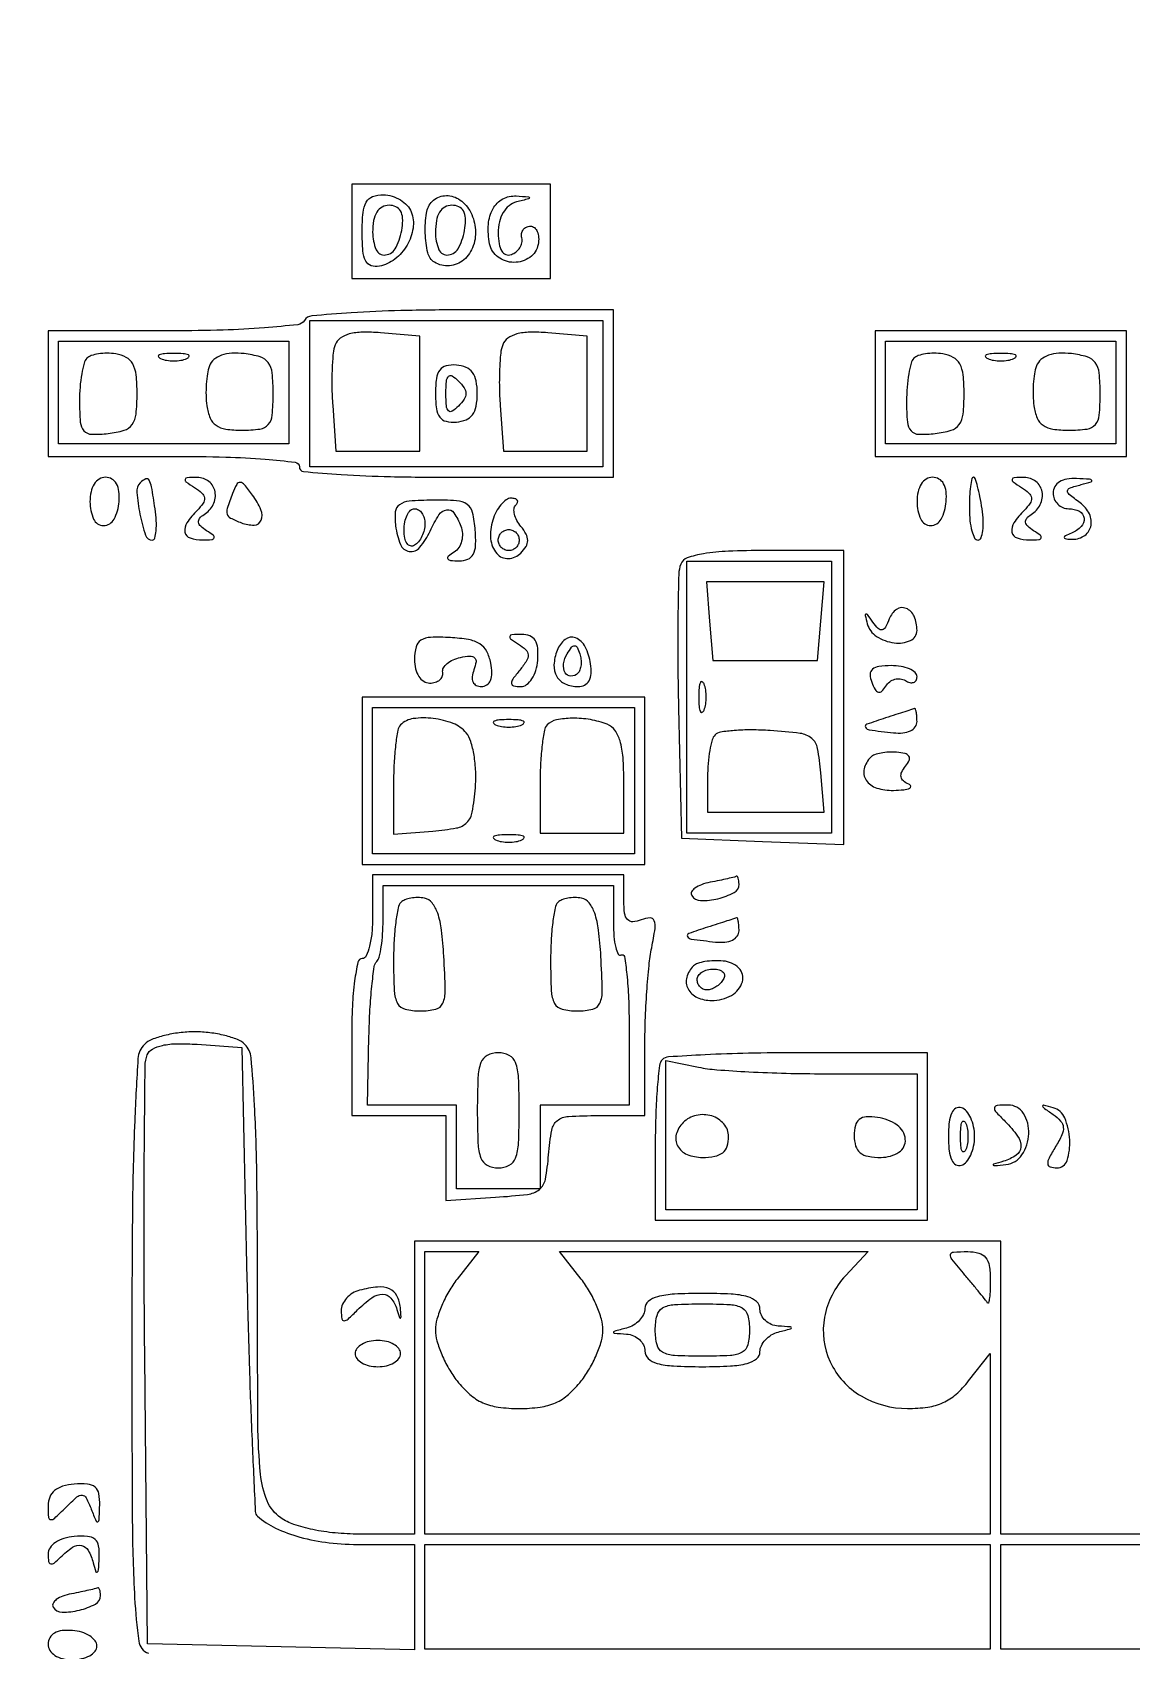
# Model space of a CAD drawing. Extents: x 4 to 1603, y 7 to 792.
# Drawn here: x 1391.5 to 1496.5, y 262.9 to 417.5 of the extents above; entities that cross this region are included whole.
import ezdxf

# ---------------------------------------------------------------- set-up
doc = ezdxf.new("R2010")
doc.units = 0

msp = doc.modelspace()

# ---------------------------------------------------------------- linework, layer by layer
for points in [[(4.463028, 790.750623, 0.090794), (4.267848, 789.688086, 0.000004), (4.202933, 675.011121, 0.000189), (4.180203, 548.51456, 0.000114), (4.244173, 398.5), (4.5, 7.5), (803.751263, 7.249377), (1603.002525, 6.998755), (1602.751263, 399.249377), (1602.5, 791.5), (803.718854, 791.750623, 0.000059), (387.797189, 791.831666, 0.000332), (164.795027, 791.700628, 0.000012), (5.544081, 791.497643, 0.311183)], [(1427.690532, 400.364077, -0.129123), (1427.861413, 398.810948, -0.096284), (1427.285441, 397.178638, -0.094373), (1426.125498, 395.854469, -0.117764), (1424.642817, 395.176676, -0.128787), (1423.853539, 395.225545, -0.198749), (1423.342315, 395.6653, -0.09759), (1423.070776, 396.633405, -0.019726), (1423, 398.426676, -0.021503), (1423.081019, 400.309711, -0.10815), (1423.392122, 401.310235, -0.180047), (1424.003766, 401.822906, -0.085537), (1425.031385, 402, -0.073827), (1425.854875, 401.877742, -0.064276), (1426.650456, 401.519448, -0.066864), (1427.298983, 400.989565, -0.096752)], [(1424, 398.416667, 0.099758), (1424.334996, 396.754328, 0.341983), (1425.233119, 396.247168, 0.246964), (1426.245613, 396.984177, 0.077969), (1426.819551, 398.828328, 0.049589), (1426.864321, 399.780163, 0.118091), (1426.665008, 400.454992, 0.155126), (1426.227121, 400.855398, 0.108654), (1425.569551, 401, 0.129929), (1424.900993, 400.823287, 0.12769), (1424.401892, 400.338523, 0.093042), (1424.097716, 399.531429, 0.043744)], [(1433.804095, 398.869196, -0.11117), (1433.619753, 397.130117, -0.135516), (1432.703484, 395.780491, -0.156938), (1431.337199, 395.213051, -0.160322), (1429.909758, 395.555773, -0.201218), (1429.268638, 396.453645, -0.046808), (1429.024344, 398.330869, -0.04734), (1429.137608, 400.256612, -0.159338), (1429.701236, 401.367903, -0.176773), (1430.876814, 401.914847, -0.159472), (1432.187725, 401.606879, -0.127587), (1433.275953, 400.484546, -0.100421)], [(1430, 398.416667, 0.099758), (1430.334996, 396.754328, 0.341983), (1431.233119, 396.247168, 0.246964), (1432.245613, 396.984177, 0.077969), (1432.819551, 398.828328, 0.049589), (1432.864321, 399.780163, 0.118091), (1432.665008, 400.454992, 0.155126), (1432.227121, 400.855398, 0.108654), (1431.569551, 401, 0.129929), (1430.900993, 400.823287, 0.12769), (1430.401892, 400.338523, 0.093042), (1430.097716, 399.531429, 0.043744)], [(1437.75, 401.310674, 0.105747), (1437.027981, 400.947248, 0.090473), (1436.469852, 400.302232, 0.078289), (1436.118371, 399.413459, 0.055139), (1436, 398.343343, 0.037303), (1436.077429, 397.30695, 0.099844), (1436.328851, 396.614247, 0.173308), (1436.732004, 396.287973, 0.173878), (1437.25, 396.291667, 0.082294), (1437.708637, 396.55163, 0.082084), (1438.059375, 396.945833, 0.086869), (1438.250455, 397.410668, 0.109277), (1438.25, 397.875, -0.094162), (1438.236732, 398.304265, -0.119288), (1438.388726, 398.669531, -0.1253), (1438.683608, 398.912767, -0.110551), (1439.073324, 399, -0.17594), (1439.455014, 398.861401, -0.119541), (1439.73236, 398.485937, -0.089197), (1439.859213, 397.919566, -0.058233), (1439.809629, 397.25, -0.19348), (1439.011025, 396.010871, -0.158478), (1437.495189, 395.539099, -0.156379), (1435.976923, 396.04706, -0.189065), (1435.179122, 397.308413, -0.064631), (1435.06451, 399.179736, -0.110134), (1435.50649, 400.675582, -0.141927), (1436.437796, 401.600846, -0.142248), (1437.718615, 401.883999, -0.002269), (1438.892099, 401.802233, -0.376975), (1438.975405, 401.717293, -0.354061), (1438.903211, 401.617417, -0.00218)], [(1417.5, 390, -0.230836), (1416.843596, 389.585263, -0.007579), (1413.667657, 389.283876, -0.012614), (1409.713252, 389.069215, -0.007251), (1404.940983, 389), (1393, 389), (1393, 383), (1393, 377), (1405, 377, -0.006475), (1409.96574, 376.935691, -0.014311), (1413.75, 376.729167, -0.00943), (1416.613708, 376.436047, -0.379241), (1417, 376, 0.387276), (1417.406706, 375.553669, 0.006567), (1421, 375.266667, 0.011649), (1425.707109, 375.062854, 0.004994), (1432, 375), (1447, 375), (1447, 383), (1447, 391), (1432.559017, 391, 0.00572), (1426.685306, 390.932804, 0.010858), (1421.960968, 390.721989, 0.005961), (1418.189691, 390.42636, 0.236009)], [(1420.428875, 387.675248, 0.066962), (1420.232756, 386.847656, 0.014337), (1420.12884, 385.371656, 0.014738), (1420.107831, 383.64137, 0.013571), (1420.186912, 381.864404), (1420.5, 377.5), (1424.5, 377.5), (1428.5, 377.5), (1428.5, 383), (1428.5, 388.5), (1424.741963, 388.810844, 0.024717), (1423.018199, 388.867925, 0.060354), (1421.761882, 388.694872, 0.090133), (1420.91202, 388.297647, 0.14791)], [(1436.428875, 387.675248, 0.066962), (1436.232756, 386.847656, 0.014337), (1436.12884, 385.371656, 0.014738), (1436.107831, 383.64137, 0.013571), (1436.186912, 381.864404), (1436.5, 377.5), (1440.5, 377.5), (1444.5, 377.5), (1444.5, 383), (1444.5, 388.5), (1440.741963, 388.810844, 0.024717), (1439.018199, 388.867925, 0.060354), (1437.761882, 388.694872, 0.090133), (1436.91202, 388.297647, 0.14791)], [(1396.708849, 386.375516, 0.131445), (1396.433407, 385.898885, 0.022947), (1396.208224, 384.876213, 0.023528), (1396.051971, 383.620516, 0.01919), (1396, 382.266911, 0.019629), (1396.07851, 380.267865, 0.163897), (1396.428952, 379.446815, 0.208066), (1397.159438, 379.109852, 0.034133), (1398.75, 379.183578, 0.043864), (1400.256936, 379.492549, 0.165614), (1401.03097, 380.04298, 0.132545), (1401.404192, 381.031998, 0.024327), (1401.5, 383, 0.025577), (1401.408558, 384.786437, 0.098187), (1401.083333, 385.845178, 0.147794), (1400.462266, 386.463959, 0.087198), (1399.458849, 386.792183, 0.035475), (1398.625458, 386.85167, 0.037695), (1397.809062, 386.790312, 0.040663), (1397.121725, 386.628178, 0.118669)], [(1403.75, 386.337719, 0.057986), (1404.320008, 386.181385, 0.037979), (1405, 386.12966, 0.037979), (1405.679992, 386.181385, 0.057986), (1406.25, 386.337719, 0.174857), (1406.459382, 386.525001, 0.447206), (1406.398438, 386.693942, 0.078554), (1405.89144, 386.810911, 0.017491), (1405, 386.842105, 0.017491), (1404.10856, 386.810911, 0.078554), (1403.601562, 386.693942, 0.447206), (1403.540618, 386.525001, 0.174857)], [(1408.415233, 385.639697, 0.052408), (1408.217946, 384.903084, 0.023266), (1408.10694, 383.902086, 0.022724), (1408.086969, 382.821564, 0.028454), (1408.170919, 381.822726, 0.062177), (1408.484702, 380.666193, 0.144105), (1409.041588, 379.970984, 0.117984), (1409.968305, 379.606949, 0.034869), (1411.5, 379.5, 0.032088), (1413.239808, 379.611769, 0.185552), (1414.035714, 380.041667, 0.157079), (1414.411937, 380.938974, 0.021354), (1414.5, 383, 0.024329), (1414.404134, 384.96905, 0.132776), (1414.030525, 385.95772, 0.165608), (1413.255393, 386.50788, 0.04365), (1411.744314, 386.816971, 0.041776), (1410.541341, 386.854297, 0.07198), (1409.56046, 386.659344, 0.091869), (1408.844008, 386.246147, 0.125156)], [(1475.708849, 386.375516, 0.131445), (1475.433407, 385.898885, 0.022947), (1475.208224, 384.876213, 0.023528), (1475.051971, 383.620516, 0.01919), (1475, 382.266911, 0.019629), (1475.07851, 380.267865, 0.163897), (1475.428952, 379.446815, 0.208066), (1476.159438, 379.109852, 0.034133), (1477.75, 379.183578, 0.043864), (1479.256936, 379.492549, 0.165614), (1480.03097, 380.04298, 0.132545), (1480.404192, 381.031998, 0.024327), (1480.5, 383, 0.025577), (1480.408558, 384.786437, 0.098187), (1480.083333, 385.845178, 0.147794), (1479.462266, 386.463959, 0.087198), (1478.458849, 386.792183, 0.035475), (1477.625458, 386.85167, 0.037695), (1476.809062, 386.790312, 0.040663), (1476.121725, 386.628178, 0.118669)], [(1482.75, 386.337719, 0.057986), (1483.320008, 386.181385, 0.037979), (1484, 386.12966, 0.037979), (1484.679992, 386.181385, 0.057986), (1485.25, 386.337719, 0.174857), (1485.459382, 386.525001, 0.447206), (1485.398438, 386.693942, 0.078554), (1484.89144, 386.810911, 0.017491), (1484, 386.842105, 0.017491), (1483.10856, 386.810911, 0.078554), (1482.601562, 386.693942, 0.447206), (1482.540618, 386.525001, 0.174857)], [(1487.415233, 385.639697, 0.052408), (1487.217946, 384.903084, 0.023266), (1487.10694, 383.902086, 0.022724), (1487.086969, 382.821564, 0.028454), (1487.170919, 381.822726, 0.062177), (1487.484702, 380.666193, 0.144105), (1488.041588, 379.970984, 0.117984), (1488.968305, 379.606949, 0.034869), (1490.5, 379.5, 0.032088), (1492.239808, 379.611769, 0.185552), (1493.035714, 380.041667, 0.157079), (1493.411937, 380.938974, 0.021354), (1493.5, 383, 0.024329), (1493.404134, 384.96905, 0.132776), (1493.030525, 385.95772, 0.165608), (1492.255393, 386.50788, 0.04365), (1490.744314, 386.816971, 0.041776), (1489.541341, 386.854297, 0.07198), (1488.56046, 386.659344, 0.091869), (1487.844008, 386.246147, 0.125156)], [(1430, 383, 0.030968), (1430.089687, 381.553317, 0.128019), (1430.410773, 380.745871, 0.179984), (1431.014407, 380.349092, 0.075275), (1432, 380.274953, 0.079977), (1432.922683, 380.49567, 0.136652), (1433.541149, 380.981675, 0.113455), (1433.890114, 381.790777, 0.045343), (1434, 383, 0.045343), (1433.890114, 384.209223, 0.113455), (1433.541149, 385.018325, 0.136652), (1432.922683, 385.50433, 0.079977), (1432, 385.725047, 0.075275), (1431.014407, 385.650908, 0.179984), (1430.410773, 385.254129, 0.128019), (1430.089687, 384.446683, 0.030968)], [(1432.2, 381.8, -0.051663), (1431.601187, 381.313616, -0.354955), (1431.25, 381.35, -0.180052), (1431.04368, 381.800928, -0.018208), (1431, 383, -0.018208), (1431.04368, 384.199072, -0.180052), (1431.25, 384.65, -0.354955), (1431.601187, 384.686384, -0.051663), (1432.2, 384.2, -0.049631), (1432.734592, 383.547259, -0.147822), (1432.9, 383, -0.147822), (1432.734592, 382.452741, -0.049631)], [(1397, 372.666667, 0.104225), (1397.350943, 371.001367, 0.29716), (1398.297788, 370.384133, 0.279547), (1399.30022, 370.992098, 0.099796), (1399.784484, 372.666667, 0.047912), (1399.771426, 373.657697, 0.099823), (1399.538339, 374.390613, 0.135973), (1399.099852, 374.83636, 0.131581), (1398.488798, 375, 0.139089), (1397.888122, 374.829609, 0.112991), (1397.409514, 374.358185, 0.088402), (1397.10239, 373.614386, 0.053863)], [(1401.809831, 374.476498, 0.221015), (1401.473385, 373.555835, 0.029866), (1401.777155, 371.466633, 0.028471), (1402.314486, 369.455099, 0.32387), (1402.943384, 369, 0.337887), (1403.190621, 369.188609, 0.044452), (1403.315644, 369.88125, 0.036983), (1403.33095, 370.849863, 0.021902), (1403.213308, 372, 0.005099), (1402.88527, 374.086726, 0.087589), (1402.654847, 374.736353, 0.390758), (1402.33032, 374.840372, 0.087863)], [(1406.991641, 374.026328, -0.043931), (1407.693851, 373.49075, -0.181316), (1407.932945, 373.023161, -0.182338), (1407.805025, 372.515362, -0.044506), (1407.241641, 371.841641, 0.047136), (1406.261479, 370.656937, 0.1962), (1406.072513, 369.768251, 0.275337), (1406.566327, 369.199881, 0.081899), (1407.75, 369.015313, 0.015461), (1408.63092, 369.050276, 0.276177), (1408.854177, 369.206151, 0.350217), (1408.794125, 369.439995, 0.02023), (1408.143237, 369.890313, -0.045108), (1407.582121, 370.321264, -0.167837), (1407.374236, 370.708088, -0.218762), (1407.475495, 371.0737, -0.079241), (1407.893237, 371.434017, 0.138975), (1408.774854, 372.397532, 0.162425), (1408.950585, 373.619571, 0.182403), (1408.360698, 374.60353, 0.17131), (1407.25, 374.984687, 0.0118), (1406.277243, 374.953209, 0.323507), (1406.089324, 374.800714, 0.316019), (1406.173014, 374.570626, 0.011499)], [(1410.618267, 373.447603, 0.011448), (1410.109775, 372.026021, 0.155116), (1410.102784, 371.481571, 0.207413), (1410.418926, 371.109241, 0.022853), (1411.467975, 370.650663, 0.096571), (1412.69076, 370.435899, 0.301067), (1413.346135, 370.887693, 0.200812), (1413.332099, 371.891574, 0.055316), (1412.529591, 373.290419, 0.014491), (1411.745535, 374.299931, 0.202557), (1411.346382, 374.508627, 0.301229), (1411.015476, 374.326512, 0.029035)], [(1476, 372.666667, 0.104225), (1476.350943, 371.001367, 0.29716), (1477.297788, 370.384133, 0.279547), (1478.30022, 370.992098, 0.099796), (1478.784484, 372.666667, 0.047912), (1478.771426, 373.657697, 0.099823), (1478.538339, 374.390613, 0.135973), (1478.099852, 374.83636, 0.131581), (1477.488798, 375, 0.139089), (1476.888122, 374.829609, 0.112991), (1476.409514, 374.358185, 0.088402), (1476.10239, 373.614386, 0.053863)], [(1481, 372, 0.026053), (1481.059941, 370.850422, 0.041208), (1481.242875, 369.88125, 0.049958), (1481.507607, 369.196188, 0.282744), (1481.826807, 369, 0.314934), (1482.11571, 369.202007, 0.055623), (1482.2814, 369.88125, 0.042928), (1482.322426, 370.850015, 0.025568), (1482.213308, 372, 0.011827), (1482.016637, 373.149992, 0.018975), (1481.788807, 374.11875, 0.013551), (1481.557592, 374.876863, 0.322443), (1481.386501, 375, 0.360284), (1481.233661, 374.87344, 0.014861), (1481.113535, 374.11875, 0.019939), (1481.02783, 373.150175, 0.012096)], [(1485.991641, 374.026328, -0.043931), (1486.693851, 373.49075, -0.181316), (1486.932945, 373.023161, -0.182338), (1486.805025, 372.515362, -0.044506), (1486.241641, 371.841641, 0.047136), (1485.261479, 370.656937, 0.1962), (1485.072513, 369.768251, 0.275337), (1485.566327, 369.199881, 0.081899), (1486.75, 369.015313, 0.015461), (1487.63092, 369.050276, 0.276177), (1487.854177, 369.206151, 0.350217), (1487.794125, 369.439995, 0.02023), (1487.143237, 369.890313, -0.045108), (1486.582121, 370.321264, -0.167837), (1486.374236, 370.708088, -0.218762), (1486.475495, 371.0737, -0.079241), (1486.893237, 371.434017, 0.138975), (1487.774854, 372.397532, 0.162425), (1487.950585, 373.619571, 0.182403), (1487.360698, 374.60353, 0.17131), (1486.25, 374.984687, 0.0118), (1485.277243, 374.953209, 0.323507), (1485.089324, 374.800714, 0.316019), (1485.173014, 374.570626, 0.011499)], [(1489, 373.5, 0.099038), (1489.114514, 372.927543, 0.097945), (1489.440625, 372.440625, 0.097945), (1489.927543, 372.114514, 0.099038), (1490.5, 372, -0.121389), (1491.513273, 371.750321, -0.250307), (1491.959057, 371.094608, -0.222484), (1491.682293, 370.290011, -0.104915), (1490.75, 369.662281, 0.013592), (1490.169673, 369.409563, 0.263902), (1490.060469, 369.255579, 0.400844), (1490.153279, 369.136398, 0.020128), (1490.690983, 369.078947, 0.15184), (1491.909792, 369.371002, 0.198618), (1492.589157, 370.279478, 0.176107), (1492.46871, 371.496145, 0.123652), (1491.580862, 372.564531, -0.01092), (1490.529729, 373.368945, -0.242549), (1490.377717, 373.709488, -0.30877), (1490.582354, 373.975881, -0.015934), (1491.678087, 374.296825, 0.007543), (1492.640849, 374.561366, 0.519824), (1492.687158, 374.697098, 0.22158), (1492.483048, 374.809857, 0.004273), (1491.25, 374.883999, 0.053911), (1490.318984, 374.831613, 0.097187), (1489.605666, 374.564997, 0.125349), (1489.161668, 374.107057, 0.130876)], [(1426.195026, 370.350268, 0.065361), (1426.658446, 368.581824, 0.26526), (1427.501476, 367.920228, 0.262581), (1428.507579, 368.306703, 0.064508), (1429.487128, 369.863433, -0.034265), (1430.338653, 371.417317, -0.214086), (1431.079191, 371.901632, -0.29248), (1431.768168, 371.600782, -0.055957), (1432.426881, 370.32995, -0.078664), (1432.575702, 369.629679, -0.076557), (1432.503267, 368.91077, -0.081093), (1432.226602, 368.282939, -0.107533), (1431.78387, 367.845262, 0.029349), (1431.229012, 367.445704, 0.369052), (1431.185971, 367.210415, 0.245484), (1431.435479, 367.052877, 0.018269), (1432.265884, 367.015313, 0.099372), (1433.094214, 367.17412, 0.176093), (1433.603268, 367.635329, 0.11202), (1433.834264, 368.493467, 0.028981), (1433.808171, 369.934454, 0.037143), (1433.552133, 371.625085, 0.184631), (1433.027291, 372.409452, 0.139892), (1432.021125, 372.763066, 0.018448), (1429.737313, 372.815811, 0.015593), (1427.497016, 372.714968, 0.133762), (1426.560821, 372.381576, 0.223133), (1426.167246, 371.699987, 0.052634)], [(1435.468051, 370.899337, 0.100001), (1435.275136, 369.119894, 0.155399), (1435.870918, 367.709484, 0.230956), (1436.96922, 367.233654, 0.187211), (1438.157618, 367.757618, 0.060179), (1438.651201, 368.386831, 0.136223), (1438.813698, 368.964546, 0.126394), (1438.659804, 369.572211, 0.048345), (1438.166294, 370.299628, -0.049174), (1437.775326, 370.877958, -0.065162), (1437.548138, 371.470638, -0.081011), (1437.509739, 371.986948, -0.176284), (1437.675343, 372.342009, 0.102346), (1437.840056, 372.592641, 0.24689), (1437.817135, 372.806715, 0.185113), (1437.609209, 372.953265, 0.062047), (1437.234054, 373, 0.157025), (1436.764603, 372.848842, 0.062261), (1436.261838, 372.38293, 0.053465), (1435.804428, 371.703068, 0.044548)], [(1429, 370.559017, -0.061875), (1428.925833, 369.961978, -0.051278), (1428.70625, 369.359775, -0.053305), (1428.382836, 368.842344, -0.08825), (1428, 368.5, -0.202618), (1427.621877, 368.441401, -0.181468), (1427.29375, 368.66835, -0.104212), (1427.071541, 369.195401, -0.047867), (1427, 369.940983, -0.0466), (1427.073608, 370.729059, -0.066561), (1427.29375, 371.395164, -0.086673), (1427.618015, 371.844577, -0.195654), (1428, 372, -0.142666), (1428.38134, 371.888931, -0.09965), (1428.70625, 371.576711, -0.08433), (1428.925146, 371.109818, -0.067639)], [(1438, 369, -0.099038), (1437.923658, 368.618362, -0.097945), (1437.70625, 368.29375, -0.097945), (1437.381638, 368.076342, -0.099038), (1437, 368, -0.099038), (1436.618362, 368.076342, -0.097945), (1436.29375, 368.29375, -0.097945), (1436.076342, 368.618362, -0.099038), (1436, 369, -0.099038), (1436.076342, 369.381638, -0.097945), (1436.29375, 369.70625, -0.097945), (1436.618362, 369.923658, -0.099038), (1437, 370, -0.099038), (1437.381638, 369.923658, -0.097945), (1437.70625, 369.70625, -0.097945), (1437.923658, 369.381638, -0.099038)], [(1453.436275, 366.694531, 0.084629), (1453.246331, 365.745577, 0.003199), (1453.165413, 362.116963, 0.005683), (1453.145883, 357.807243, 0.003962), (1453.21766, 352.944531), (1453.5, 340.5), (1461.25, 340.207936), (1469, 339.915871), (1469, 353.957936), (1469, 368), (1461.468615, 368, 0.010072), (1457.978207, 367.929683, 0.030217), (1455.606496, 367.690037, 0.043533), (1454.058858, 367.297945, 0.220799)], [(1473.353774, 361.479536, -0.028771), (1472.985145, 360.662721, -0.226825), (1472.661555, 360.420164, -0.258273), (1472.299594, 360.535459, -0.036155), (1471.784706, 361.166154, 0.006139), (1471.271148, 361.878488, 0.319313), (1471.118304, 361.928412, 0.394537), (1471.047657, 361.804094, 0.007143), (1471.252197, 361, 0.186628), (1472.134777, 359.795565, 0.109883), (1473.833546, 359.174479, 0.139622), (1475.3725, 359.400501, 0.295019), (1476, 360.371432, 0.102121), (1475.72315, 361.712792, 0.194176), (1474.9522, 362.475681, 0.259392), (1474.047587, 362.374824, 0.147495)], [(1428, 357.595578, 0.057532), (1428.103219, 356.701493, 0.084796), (1428.409625, 355.974876, 0.106073), (1428.876211, 355.502851, 0.145983), (1429.444444, 355.333333, 0.070952), (1429.981998, 355.41, 0.101087), (1430.407465, 355.634117, 0.123918), (1430.654617, 355.967523, 0.145767), (1430.694444, 356.357277, -0.177487), (1430.764152, 356.779416, -0.089051), (1431.114041, 357.201113, -0.070325), (1431.684907, 357.55913, -0.05163), (1432.395909, 357.792033, -0.037616), (1433.286768, 357.91593, -0.205753), (1433.734485, 357.756118, -0.248794), (1433.875997, 357.348852, -0.053335), (1433.677293, 356.601424, 0.061897), (1433.514471, 355.943971, 0.135642), (1433.591577, 355.435515, 0.173604), (1433.896762, 355.116933, 0.116293), (1434.392713, 355, 0.1512), (1434.915423, 355.161765, 0.149027), (1435.25899, 355.591289, 0.09945), (1435.387876, 356.2974, 0.043282), (1435.288237, 357.25, 0.074195), (1434.895628, 358.363972, 0.131331), (1434.237287, 359.073302, 0.097975), (1433.165665, 359.484229, 0.029679), (1431.426909, 359.678911, 0.020884), (1429.533048, 359.698606, 0.129433), (1428.608935, 359.424048, 0.198113), (1428.145789, 358.793351, 0.060635)], [(1437.935698, 359.060903, -0.050531), (1438.627794, 358.518034, -0.190605), (1438.852214, 358.026082, -0.156052), (1438.699562, 357.448336, -0.03121), (1438.063253, 356.576215, 0.015486), (1437.388002, 355.709308, 0.174679), (1437.267455, 355.297722, 0.342907), (1437.472288, 355.064949, 0.047154), (1438.159447, 355, 0.165415), (1438.71313, 355.188327, 0.085855), (1439.213233, 355.731883, 0.069588), (1439.587576, 356.54054, 0.053055), (1439.770691, 357.5, 0.040098), (1439.773511, 358.664815, 0.119249), (1439.527816, 359.418545, 0.162869), (1439.021937, 359.840684, 0.095617), (1438.238798, 359.984687, 0.013138), (1437.306913, 359.951982, 0.307256), (1437.107933, 359.79833, 0.327839), (1437.183698, 359.567036, 0.01412)], [(1441.619963, 358.452022, 0.078379), (1441.324705, 357.066555, 0.146155), (1441.591505, 355.960627, 0.161437), (1442.392431, 355.25289, 0.101242), (1443.628568, 355, 0.118186), (1444.249574, 355.148868, 0.150779), (1444.670106, 355.556534, 0.112659), (1444.86323, 356.235148, 0.049786), (1444.819551, 357.171672, 0.07917), (1444.310186, 358.794672, 0.184045), (1443.387287, 359.645285, 0.26783), (1442.394981, 359.502683, 0.135389)], [(1443.604167, 356.270833, -0.198339), (1442.941134, 355.995338, -0.274516), (1442.399603, 356.315272, -0.160291), (1442.239822, 357.176395, -0.105175), (1442.582949, 358.134215, -0.024362), (1443.012891, 358.759582, -0.233206), (1443.294341, 358.899578, -0.286646), (1443.536207, 358.749629, -0.033951), (1443.787251, 358.138246, -0.052621), (1443.903448, 357.610215, -0.052345), (1443.907167, 357.068604, -0.057227), (1443.805016, 356.594136, -0.115259)], [(1471.670548, 355.416154, 0.033564), (1471.999034, 354.706492, 0.203404), (1472.310073, 354.460651, 0.272025), (1472.639699, 354.549638, 0.055643), (1473.02736, 355.04427, -0.090571), (1473.397827, 355.454736, -0.095546), (1473.882957, 355.698372, -0.099661), (1474.406618, 355.738369, -0.108205), (1474.888197, 355.569098, 0.072223), (1475.313572, 355.38453, 0.148061), (1475.673408, 355.394897, 0.188844), (1475.91099, 355.593424, 0.126017), (1476, 355.940983, 0.215343), (1475.817038, 356.346098, 0.07945), (1475.274844, 356.688914, 0.060425), (1474.47656, 356.922397, 0.040983), (1473.531385, 357, 0.031985), (1472.359206, 356.92494, 0.145327), (1471.740356, 356.651152, 0.22612), (1471.522595, 356.16467, 0.08584)], [(1455.157895, 354, 0.017491), (1455.189089, 353.10856, 0.078554), (1455.306058, 352.601562, 0.447206), (1455.474999, 352.540618, 0.174857), (1455.662281, 352.75, 0.057986), (1455.818615, 353.320008, 0.037979), (1455.87034, 354, 0.037979), (1455.818615, 354.679992, 0.057986), (1455.662281, 355.25, 0.174857), (1455.474999, 355.459382, 0.447206), (1455.306058, 355.398438, 0.078554), (1455.189089, 354.89144, 0.017491)], [(1473, 352, 0.007719), (1471.195453, 351.391213, 0.457719), (1471.08416, 351.105527, 0.243478), (1471.43624, 350.861488, 0.004496), (1473.75, 350.583786, 0.050511), (1474.656661, 350.575151, 0.089566), (1475.374788, 350.773951, 0.122787), (1475.831637, 351.153372, 0.15968), (1476, 351.667119, 0.017709), (1475.982137, 352.171311, 0.032308), (1475.926563, 352.579185, 0.039393), (1475.846939, 352.857385, 0.420642), (1475.75, 352.90032, -0.015258), (1475.569896, 352.834804, -0.000496), (1474.839062, 352.594733, -0.000952), (1473.976003, 352.313996, -0.000662)], [(1426.666667, 351.333333, 0.153581), (1426.404899, 350.831283, 0.014129), (1426.195833, 349.424976, 0.017195), (1426.048617, 347.695967, 0.012639), (1426, 345.772968), (1426, 340.879269), (1429.75, 341.189635, 0.023255), (1432.013691, 341.483459, 0.155697), (1433.005282, 342.005367, 0.152824), (1433.520856, 343.01015, 0.022161), (1433.814526, 345.319788, 0.030603), (1433.847396, 346.88705, 0.031125), (1433.687987, 348.437638, 0.032748), (1433.378002, 349.760669, 0.099603), (1432.942081, 350.569788, 0.127405), (1431.696734, 351.46758, 0.062608), (1429.788668, 351.94693, 0.063695), (1427.883421, 351.935231, 0.164469)], [(1435.75, 351.337719, 0.057986), (1436.320008, 351.181385, 0.037979), (1437, 351.12966, 0.037979), (1437.679992, 351.181385, 0.057986), (1438.25, 351.337719, 0.174857), (1438.459382, 351.525001, 0.447206), (1438.398438, 351.693942, 0.078554), (1437.89144, 351.810911, 0.017491), (1437, 351.842105, 0.017491), (1436.10856, 351.810911, 0.078554), (1435.601562, 351.693942, 0.447206), (1435.540618, 351.525001, 0.174857)], [(1440.666667, 351.333333, 0.153014), (1440.404985, 350.8328, 0.014358), (1440.195833, 349.442708, 0.017364), (1440.048624, 347.733197, 0.012795), (1440, 345.833333), (1440, 341), (1444, 341), (1448, 341), (1448, 345.893011, 0.017659), (1447.917471, 348.228992, 0.0524), (1447.638168, 349.805601, 0.084002), (1447.148736, 350.82491, 0.148356), (1446.418213, 351.393011, 0.049259), (1444.797791, 351.837935, 0.045007), (1443.071138, 351.975628, 0.047863), (1441.562097, 351.815024, 0.146974)], [(1456.712768, 350.379435, 0.129979), (1456.435955, 349.903603, 0.023506), (1456.209376, 348.896876, 0.023932), (1456.052276, 347.66178, 0.019668), (1456, 346.333333), (1456, 343), (1461.560365, 343), (1467.120731, 343), (1466.810365, 346.75, 0.024064), (1466.503276, 349.086278, 0.175897), (1465.944645, 350.046203, 0.144075), (1464.843199, 350.524063, 0.014499), (1461.962768, 350.796102, 0.015451), (1460.173049, 350.857455, 0.020645), (1458.548973, 350.795848, 0.018359), (1457.231912, 350.642497, 0.159526)], [(1471.597196, 348.263863, 0.133924), (1470.952863, 347.136251, 0.215042), (1471.137904, 346.063178, 0.168323), (1472.1502, 345.304934, 0.084717), (1473.75, 345.078947, 0.017829), (1474.732445, 345.142259, 0.072304), (1475.31274, 345.286954, 0.397348), (1475.398475, 345.476068, 0.217962), (1475.208262, 345.676193, -0.077185), (1474.69683, 345.979739, -0.178632), (1474.475349, 346.359873, -0.159393), (1474.541904, 346.825057, -0.05869), (1474.907282, 347.388282, 0.06423), (1475.260897, 347.946779, 0.257898), (1475.234151, 348.335839, 0.194509), (1474.864051, 348.596243, 0.038453), (1474.046216, 348.721565, 0.031387), (1473.293501, 348.730924, 0.033623), (1472.562939, 348.644656, 0.035758), (1471.951929, 348.484569, 0.114919)], [(1435.75, 340.337719, 0.057986), (1436.320008, 340.181385, 0.037979), (1437, 340.12966, 0.037979), (1437.679992, 340.181385, 0.057986), (1438.25, 340.337719, 0.174857), (1438.459382, 340.525001, 0.447206), (1438.398438, 340.693942, 0.078554), (1437.89144, 340.810911, 0.017491), (1437, 340.842105, 0.017491), (1436.10856, 340.810911, 0.078554), (1435.601562, 340.693942, 0.447206), (1435.540618, 340.525001, 0.174857)], [(1424, 333, -0.023598), (1423.92761, 331.467056, -0.037669), (1423.70625, 330.175, -0.04382), (1423.387127, 329.251055, -0.295869), (1423, 329, 0.354925), (1422.590162, 328.667147, 0.018508), (1422.283333, 326.875, 0.02162), (1422.068623, 324.477527, 0.011522), (1422, 321.5), (1422, 314), (1426.5, 314), (1431, 314), (1431, 309.945209), (1431, 305.890418), (1435.75, 306.195209, 0.01303), (1438.798786, 306.470766, 0.14075), (1439.928996, 306.943106, 0.1806), (1440.499213, 307.898863, 0.024505), (1440.810365, 310.25, -0.021779), (1441.110508, 312.617052, -0.185285), (1441.647783, 313.521357, -0.154389), (1442.702179, 313.920561, -0.013894), (1445.560365, 314), (1450, 314), (1450, 320.375, -0.009007), (1450.048321, 323.057201, -0.007997), (1450.193454, 325.844615, -0.008054), (1450.404621, 328.348961, -0.024297), (1450.658567, 330.042837, 0.012346), (1450.977259, 331.869747, 0.127702), (1450.897067, 332.623343, 0.32995), (1450.496015, 332.882303, 0.075732), (1449.658567, 332.699222, -0.0747), (1448.855728, 332.521979, -0.22973), (1448.353511, 332.724591, -0.153987), (1448.074789, 333.332114, -0.031151), (1448, 334.531385), (1448, 337), (1436, 337), (1424, 337)], [(1447, 332.440983, 0.019935), (1447.053174, 331.107829, 0.039534), (1447.220313, 330.063886, 0.062203), (1447.462445, 329.424538, 0.434357), (1447.75, 329.346505, -0.534057), (1448.046343, 329.211853, -0.013899), (1448.279687, 327.49992, -0.017395), (1448.446514, 325.215155, -0.009526), (1448.5, 322.407927), (1448.5, 315.004809), (1444.25, 315.002404), (1440, 315), (1440, 311), (1440, 307), (1436, 307), (1432, 307), (1432, 311), (1432, 315), (1427.75, 314.999453), (1423.5, 314.998906), (1423.64706, 321.56318, -0.008358), (1423.747198, 324.121994, -0.012109), (1423.928035, 326.376312, -0.007805), (1424.152098, 328.236515, -0.163924), (1424.39706, 328.730394, 0.139411), (1424.632115, 329.152235, 0.019835), (1424.822886, 330.135386, 0.0213), (1424.955875, 331.346157, 0.016703), (1425, 332.666667), (1425, 336), (1436, 336), (1447, 336)], [(1456.235169, 336.292323, 0.038381), (1455.404013, 336.065322, 0.071292), (1454.787156, 335.739713, 0.116613), (1454.472925, 335.374568, 0.26388), (1454.486165, 335.022386, 0.256363), (1455.334259, 334.542071, 0.062888), (1456.984972, 334.728098, 0.06366), (1458.51998, 335.314625, 0.276399), (1459, 336.116631, 0.026951), (1458.982235, 336.445968, 0.053827), (1458.926563, 336.700507, 0.094178), (1458.845139, 336.84584, 0.356862), (1458.75, 336.863818, -0.06599), (1458.567648, 336.793719, -0.002938), (1457.908143, 336.639766, -0.004907), (1457.121005, 336.468996, -0.003484)], [(1426.701236, 334.367903, 0.150652), (1426.426348, 333.84797, 0.015315), (1426.205988, 332.452863, 0.018062), (1426.051177, 330.735663, 0.013449), (1426, 328.833333, 0.01094), (1426.064298, 325.895098, 0.110972), (1426.382013, 324.723437, 0.216217), (1427.095669, 324.170615, 0.058367), (1428.55226, 324, 0.057633), (1430.034201, 324.171387, 0.238097), (1430.704866, 324.733726, 0.107843), (1430.937376, 325.938264, 0.00836), (1430.80226, 329.240634, 0.015926), (1430.579883, 331.719687, 0.050403), (1430.213298, 333.343505, 0.085727), (1429.68212, 334.330342, 0.181561), (1428.951236, 334.775204, 0.046987), (1428.306808, 334.835732, 0.044737), (1427.651434, 334.776808, 0.048045), (1427.081085, 334.615823, 0.103942)], [(1441.701236, 334.367903, 0.150652), (1441.426348, 333.84797, 0.015315), (1441.205988, 332.452863, 0.018062), (1441.051177, 330.735663, 0.013449), (1441, 328.833333, 0.01094), (1441.064298, 325.895098, 0.110972), (1441.382013, 324.723437, 0.216217), (1442.095669, 324.170615, 0.058367), (1443.55226, 324, 0.057633), (1445.034201, 324.171387, 0.238097), (1445.704866, 324.733726, 0.107843), (1445.937376, 325.938264, 0.00836), (1445.80226, 329.240634, 0.015926), (1445.579883, 331.719687, 0.050403), (1445.213298, 333.343505, 0.085727), (1444.68212, 334.330342, 0.181561), (1443.951236, 334.775204, 0.046987), (1443.306808, 334.835732, 0.044737), (1442.651434, 334.776808, 0.048045), (1442.081085, 334.615823, 0.103942)], [(1456, 332, 0.007719), (1454.195453, 331.391213, 0.457719), (1454.08416, 331.105527, 0.243478), (1454.43624, 330.861488, 0.004496), (1456.75, 330.583786, 0.050511), (1457.656661, 330.575151, 0.089566), (1458.374788, 330.773951, 0.122787), (1458.831637, 331.153372, 0.15968), (1459, 331.667119, 0.017709), (1458.982137, 332.171311, 0.032308), (1458.926563, 332.579185, 0.039393), (1458.846939, 332.857385, 0.420642), (1458.75, 332.90032, -0.015258), (1458.569896, 332.834804, -0.000496), (1457.839062, 332.594733, -0.000952), (1456.976003, 332.313996, -0.000662)], [(1454.643582, 328.310249, 0.131153), (1454.007666, 327.211303, 0.189123), (1454.129683, 326.107213, 0.16896), (1454.999976, 325.292966, 0.104726), (1456.383369, 325, 0.127052), (1458.277363, 325.489169, 0.197084), (1459.319533, 326.788215, 0.278049), (1458.978155, 328.09534, 0.174325), (1457.496117, 328.771012, 0.028651), (1456.603288, 328.793595, 0.032048), (1455.746992, 328.711075, 0.033854), (1455.037394, 328.546554, 0.123088)], [(1457.5, 327, -0.06081), (1457.193797, 326.617485, -0.051032), (1456.7871, 326.29375, -0.053229), (1456.346558, 326.073302, -0.089642), (1455.940983, 326, -0.105429), (1455.581949, 326.076556, -0.099231), (1455.276414, 326.29375, -0.096318), (1455.071618, 326.618268, -0.092995), (1455, 327, -0.153634), (1455.120018, 327.381379, -0.097988), (1455.457961, 327.70625, -0.080552), (1455.962904, 327.925455, -0.062283), (1456.559017, 328, -0.066118), (1457.110654, 327.926733, -0.138808), (1457.478525, 327.70625, -0.191142), (1457.607943, 327.379648, -0.139169)], [(1412, 298.330952, 0.002068), (1412.22771, 289.799792, 0.003343), (1412.5, 282.543197, 0.000614), (1412.790279, 276.156374, 0.201756), (1413, 275.716407, 0.07241), (1414.733075, 274.572882, 0.042969), (1417.060125, 273.716054, 0.037925), (1419.837727, 273.178694, 0.02883), (1422.934259, 273), (1428, 273), (1428, 267.970123), (1428, 262.940246), (1415.25, 263.220123), (1402.5, 263.5), (1402.233499, 290.985808, -0.001768), (1402.168017, 301.616292, -0.002746), (1402.194317, 310.786037, -0.000816), (1402.273863, 318.745729, -0.088929), (1402.47435, 319.793752, -0.177324), (1402.962596, 320.353353, -0.073316), (1403.918561, 320.708843, -0.049551), (1405.331441, 320.865788, -0.020949), (1407.240851, 320.807945), (1411.5, 320.5)], [(1434, 314.5, 0.009792), (1434.061504, 311.359853, 0.077556), (1434.340909, 309.9375, 0.189837), (1434.945848, 309.253284, 0.118451), (1436, 309, 0.118451), (1437.054152, 309.253284, 0.189837), (1437.659091, 309.9375, 0.077556), (1437.938496, 311.359853, 0.009792), (1438, 314.5, 0.009792), (1437.938496, 317.640147, 0.077556), (1437.659091, 319.0625, 0.189837), (1437.054152, 319.746716, 0.118451), (1436, 320, 0.118451), (1434.945848, 319.746716, 0.189837), (1434.340909, 319.0625, 0.077556), (1434.061504, 317.640147, 0.009792)], [(1451.666667, 319.333333, 0.169247), (1451.402069, 318.785689, 0.007906), (1451.195833, 316.708333, 0.012318), (1451.048411, 314.19147, 0.008468), (1451, 311.333333), (1451, 304), (1464, 304), (1477, 304), (1477, 312), (1477, 320), (1464.666667, 320, 0.005049), (1459.891572, 319.95178, 0.00776), (1455.760417, 319.804167, 0.003323), (1452.258699, 319.601251, 0.182194)], [(1467.125, 318), (1476, 318), (1476, 311.5), (1476, 305), (1464, 305), (1452, 305), (1452, 312.125), (1452, 319.25), (1455.125, 318.625, 0.029931), (1456.876569, 318.38254, 0.006417), (1459.939063, 318.183594, 0.006683), (1463.498044, 318.045895, 0.006327)], [(1453.666667, 313.333333, 0.128095), (1453.005271, 312.206053, 0.197156), (1453.131675, 311.097389, 0.171432), (1454.039526, 310.287567, 0.097514), (1455.5, 310, 0.044917), (1456.682766, 310.106468, 0.124434), (1457.4375, 310.45, 0.149477), (1457.857434, 311.064742, 0.07578), (1458, 312, 0.179402), (1457.556584, 313.196042, 0.141494), (1456.392848, 313.957854, 0.129538), (1454.917041, 314.018187, 0.143119)], [(1479, 312, 0.026371), (1479.07217, 310.632602, 0.080465), (1479.315789, 309.738596, 0.159419), (1479.717867, 309.300722, 0.211461), (1480.25, 309.25, 0.141711), (1480.72875, 309.579854, 0.064922), (1481.132812, 310.229688, 0.056675), (1481.407268, 311.076566, 0.050084), (1481.5, 312, 0.050084), (1481.407268, 312.923434, 0.056675), (1481.132812, 313.770312, 0.064922), (1480.72875, 314.420146, 0.141711), (1480.25, 314.75, 0.211461), (1479.717867, 314.699278, 0.159419), (1479.315789, 314.261404, 0.080465), (1479.07217, 313.367398, 0.026371)], [(1484.428571, 313.428571, -0.040418), (1485.609378, 312.039701, -0.169289), (1485.916638, 311.004063, -0.234818), (1485.476596, 310.214157, -0.078805), (1484.25, 309.630742, 0.0028), (1483.30698, 309.346987, 0.530814), (1483.282021, 309.265414, 0.251667), (1483.406777, 309.212868, 0.002066), (1484.5, 309.320995, 0.22344), (1486.024715, 310.239886, 0.138158), (1486.683567, 312.267457, 0.152153), (1486.16214, 314.208905, 0.257053), (1484.725037, 315, 0.017859), (1483.641409, 314.961282, 0.340542), (1483.404308, 314.75, 0.236654), (1483.507221, 314.389792, 0.010588)], [(1489, 314.106644, -0.057102), (1489.717401, 313.473817, -0.165363), (1489.975447, 312.873737, -0.129412), (1489.843308, 312.143589, -0.02961), (1489.241526, 311.030513, 0.015833), (1488.610842, 309.937064, 0.136124), (1488.488421, 309.391983, 0.311956), (1488.713353, 309.098807, 0.078054), (1489.34244, 309, 0.322893), (1490.332689, 309.713923, 0.09555), (1490.591273, 311.676951, 0.084), (1490.107309, 313.770722, 0.23155), (1489, 314.743779, 0.005001), (1488.091655, 314.981408, 0.488205), (1488, 314.909912, 0.242047), (1488.078438, 314.757374, 0.003028)], [(1470, 312.069551, 0.070751), (1470.140503, 311.08158, 0.153935), (1470.560855, 310.451058, 0.127862), (1471.329332, 310.105135, 0.042182), (1472.573324, 310, 0.143735), (1474.27949, 310.50082, 0.278608), (1474.883837, 311.73195, 0.222732), (1474.096473, 313.090008, 0.116868), (1472.239784, 313.819551, 0.046977), (1471.148383, 313.871791, 0.155535), (1470.481963, 313.625009, 0.169909), (1470.11603, 313.055286, 0.058652)], [(1480.662281, 310.75, -0.174857), (1480.474999, 310.540618, -0.447206), (1480.306058, 310.601562, -0.078554), (1480.189089, 311.10856, -0.017491), (1480.157895, 312, -0.017491), (1480.189089, 312.89144, -0.078554), (1480.306058, 313.398438, -0.447206), (1480.474999, 313.459382, -0.174857), (1480.662281, 313.25, -0.057986), (1480.818615, 312.679992, -0.037979), (1480.87034, 312, -0.037979), (1480.818615, 311.320008, -0.057986)], [(1432.07258, 298.365141, 0.035873), (1431.279281, 297.192544, 0.0301), (1430.60882, 295.849127, 0.031167), (1430.145819, 294.541937, 0.069636), (1430, 293.5, 0.069636), (1430.145819, 292.458063, 0.031167), (1430.60882, 291.150873, 0.0301), (1431.279281, 289.807456, 0.035873), (1432.07258, 288.634859, 0.044904), (1433.284013, 287.350699, 0.076774), (1434.52077, 286.555294, 0.071128), (1436.006672, 286.134009, 0.033576), (1438, 286, 0.033576), (1439.993328, 286.134009, 0.071128), (1441.47923, 286.555294, 0.076774), (1442.715987, 287.350699, 0.044904), (1443.92742, 288.634859, 0.035873), (1444.720719, 289.807456, 0.0301), (1445.39118, 291.150873, 0.031167), (1445.854181, 292.458063, 0.069636), (1446, 293.5, 0.069636), (1445.854181, 294.541937, 0.031167), (1445.39118, 295.849127, 0.0301), (1444.720719, 297.192544, 0.035873), (1443.92742, 298.365141), (1441.85484, 301), (1456.601734, 301), (1471.348628, 301), (1469.174314, 298.685549, 0.143369), (1467.164455, 294.722907, 0.156691), (1467.706339, 290.453865, 0.151885), (1470.663161, 287.206343, 0.133472), (1475.101734, 286, 0.035477), (1477.030174, 286.137002, 0.070844), (1478.495392, 286.56357, 0.075253), (1479.726542, 287.361364, 0.044801), (1480.92742, 288.634859), (1483, 291.269717), (1483, 282.634859), (1483, 274), (1456, 274), (1429, 274), (1429, 287.5), (1429, 301), (1431.57258, 301), (1434.14516, 301)], [(1483, 298.333333, -0.009172), (1482.981741, 297.338037, -0.019664), (1482.923432, 296.572396, -0.029847), (1482.839865, 296.099779, -0.665181), (1482.739343, 296.083333, 0.028117), (1482.553311, 296.34656, 0.002056), (1481.998795, 297.038542, 0.002864), (1481.328911, 297.857839, 0.002165), (1480.584356, 298.75, -0.006148), (1479.342542, 300.262324, -0.200247), (1479.214207, 300.708739, -0.363121), (1479.47647, 300.957424, -0.015551), (1480.845012, 301, -0.065194), (1481.898851, 300.862005, -0.158999), (1482.54797, 300.44064, -0.131666), (1482.896663, 299.655283, -0.039025)], [(1422.75, 297.304452, 0.075289), (1422.081203, 297.019657, 0.071704), (1421.514062, 296.545794, 0.076148), (1421.131647, 295.961592, 0.107308), (1421, 295.355247, 0.034806), (1421.054317, 294.57591, 0.387362), (1421.274472, 294.39328, 0.175837), (1421.657754, 294.552959, 0.010635), (1422.571429, 295.428571, -0.040108), (1423.925995, 296.58166, -0.154012), (1424.964018, 296.924993, -0.230715), (1425.753472, 296.553634, -0.094463), (1426.324888, 295.480397, 0.003629), (1426.577952, 294.685291, 0.462407), (1426.663139, 294.650358, 0.300978), (1426.721308, 294.754596, 0.002983), (1426.648212, 295.647531, 0.096537), (1426.321822, 296.782065, 0.175852), (1425.625188, 297.431117, 0.125071), (1424.477497, 297.608168, 0.039143)], [(1450, 295.573324, -0.112012), (1449.868522, 294.993792, -0.075733), (1449.485938, 294.431396, -0.07028), (1448.918867, 293.971018, -0.071619), (1448.25, 293.689326, 0.001923), (1447.073823, 293.377121, 0.339035), (1447, 293.280763, 0.392517), (1447.076061, 293.198801, 0.002113), (1448.25, 293.116001, -0.082928), (1448.918405, 292.958323, -0.087338), (1449.485938, 292.59345, -0.093499), (1449.866265, 292.081275, -0.113553), (1450, 291.5, 0.211442), (1450.316753, 290.784456, 0.118311), (1451.166667, 290.318182, 0.054498), (1452.752068, 290.066617, 0.01212), (1455.5, 290, 0.012632), (1458.173623, 290.067558, 0.050863), (1459.786221, 290.314849, 0.104414), (1460.6767, 290.758117, 0.229098), (1461, 291.426676, -0.112012), (1461.131478, 292.006208, -0.075733), (1461.514062, 292.568604, -0.07028), (1462.081133, 293.028982, -0.071619), (1462.75, 293.310674, 0.001923), (1463.926177, 293.622879, 0.339035), (1464, 293.719237, 0.392517), (1463.923939, 293.801199, 0.002113), (1462.75, 293.883999, -0.082928), (1462.081595, 294.041677, -0.087338), (1461.514062, 294.40655, -0.093499), (1461.133735, 294.918725, -0.113553), (1461, 295.5, 0.211442), (1460.683247, 296.215544, 0.118311), (1459.833333, 296.681818, 0.054498), (1458.247932, 296.933383, 0.01212), (1455.5, 297, 0.012632), (1452.826377, 296.932442, 0.050863), (1451.213779, 296.685151, 0.104414), (1450.3233, 296.241883, 0.229098)], [(1460, 293.5, -0.058662), (1459.834383, 292.093239, -0.210352), (1459.3, 291.388889, -0.114574), (1458.179887, 291.068074, -0.012699), (1455.5, 291, -0.012699), (1452.820113, 291.068074, -0.114574), (1451.7, 291.388889, -0.210352), (1451.165617, 292.093239, -0.058662), (1451, 293.5, -0.058662), (1451.165617, 294.906761, -0.210352), (1451.7, 295.611111, -0.114574), (1452.820113, 295.931926, -0.012699), (1455.5, 296, -0.012699), (1458.179887, 295.931926, -0.114574), (1459.3, 295.611111, -0.210352), (1459.834383, 294.906761, -0.058662)], [(1422.333333, 291.25, 0.169128), (1422.499396, 290.773105, 0.094618), (1422.969792, 290.367188, 0.075271), (1423.671203, 290.092696, 0.055748), (1424.5, 290, 0.055748), (1425.328797, 290.092696, 0.075271), (1426.030208, 290.367188, 0.094618), (1426.500604, 290.773105, 0.169128), (1426.666667, 291.25, 0.169128), (1426.500604, 291.726895, 0.094618), (1426.030208, 292.132812, 0.075271), (1425.328797, 292.407304, 0.055748), (1424.5, 292.5, 0.055748), (1423.671203, 292.407304, 0.075271), (1422.969792, 292.132812, 0.094618), (1422.499396, 291.726895, 0.169128)], [(1393, 276.710464, 0.01701), (1393.037844, 275.598363, 0.367567), (1393.25, 275.380665, 0.215172), (1393.615263, 275.505805, 0.007862), (1394.69394, 276.551082, -0.014705), (1395.756139, 277.552573, -0.202695), (1396.246469, 277.718668, -0.262306), (1396.633616, 277.461455, -0.024236), (1397.123654, 276.372511, 0.005717), (1397.582476, 275.24295, 0.422807), (1397.749783, 275.177383, 0.281197), (1397.875185, 275.36225, 0.004105), (1397.929715, 276.738798, 0.051755), (1397.848549, 277.863615, 0.176519), (1397.486444, 278.488933, 0.157194), (1396.774989, 278.776925, 0.038862), (1395.5, 278.770691, 0.049481), (1394.390654, 278.567154, 0.102588), (1393.615143, 278.158672, 0.125231), (1393.160595, 277.538345, 0.096096)], [(1393, 272.081892, 0.035284), (1393.049749, 271.377787, 0.309061), (1393.25, 271.158728, 0.234769), (1393.580875, 271.23636, 0.023443), (1394.2, 271.8, -0.046948), (1395.330255, 272.735829, -0.195626), (1396.177771, 272.917686, -0.226383), (1396.830066, 272.451747, -0.062496), (1397.310674, 271.25, 0.011178), (1397.551929, 270.404538, 0.538686), (1397.694124, 270.363303, 0.200266), (1397.811883, 270.595409, 0.00561), (1397.883999, 271.738798, 0.050559), (1397.82821, 272.870341, 0.180593), (1397.481788, 273.493119, 0.160519), (1396.780698, 273.779265, 0.037958), (1395.5, 273.770691, 0.052115), (1394.50878, 273.583439, 0.075961), (1393.706664, 273.20339, 0.095375), (1393.184576, 272.682466, 0.150199)], [(1395.235169, 268.292323, 0.038381), (1394.404013, 268.065322, 0.071292), (1393.787156, 267.739713, 0.116613), (1393.472925, 267.374568, 0.26388), (1393.486165, 267.022386, 0.256363), (1394.334259, 266.542071, 0.062888), (1395.984972, 266.728098, 0.06366), (1397.51998, 267.314625, 0.276399), (1398, 268.116631, 0.026951), (1397.982235, 268.445968, 0.053827), (1397.926563, 268.700507, 0.094178), (1397.845139, 268.84584, 0.356862), (1397.75, 268.863818, -0.06599), (1397.567648, 268.793719, -0.002938), (1396.908143, 268.639766, -0.004907), (1396.121005, 268.468996, -0.003484)], [(1393, 263.488798, 0.139089), (1393.170391, 262.888122, 0.112991), (1393.641815, 262.409514, 0.088402), (1394.385614, 262.10239, 0.053863), (1395.333333, 262, 0.053569), (1396.226007, 262.095914, 0.073338), (1396.98125, 262.380608, 0.093102), (1397.488269, 262.801262, 0.174891), (1397.666667, 263.295686, 0.167797), (1397.490716, 263.805221, 0.084669), (1396.98125, 264.267491, 0.068693), (1396.225932, 264.614593, 0.052804), (1395.333333, 264.784484, 0.047912), (1394.342303, 264.771426, 0.099823), (1393.609387, 264.538339, 0.135973), (1393.16364, 264.099852, 0.131581)]]:
    msp.add_lwpolyline(points, format="xyb", close=True)
for points in [[(1422, 398.5), (1422, 394), (1431.5, 394), (1441, 394), (1441, 398.5), (1441, 403), (1431.5, 403), (1422, 403)], [(1446, 383), (1446, 376), (1432, 376), (1418, 376), (1418, 383), (1418, 390), (1432, 390), (1446, 390)], [(1472, 383), (1472, 377), (1484, 377), (1496, 377), (1496, 383), (1496, 389), (1484, 389), (1472, 389)], [(1416, 383.1), (1416, 378.2), (1405, 378.2), (1394, 378.2), (1394, 383.1), (1394, 388), (1405, 388), (1416, 388)], [(1495, 383.1), (1495, 378.2), (1484, 378.2), (1473, 378.2), (1473, 383.1), (1473, 388), (1484, 388), (1495, 388)], [(1467.827586, 354), (1467.827586, 341), (1460.913793, 341), (1454, 341), (1454, 354), (1454, 367), (1460.913793, 367), (1467.827586, 367)], [(1456.189635, 361.25), (1456.5, 357.5), (1461.5, 357.5), (1466.5, 357.5), (1466.810365, 361.25), (1467.120731, 365), (1461.5, 365), (1455.879269, 365)], [(1423, 346), (1423, 338), (1436.5, 338), (1450, 338), (1450, 346), (1450, 354), (1436.5, 354), (1423, 354)], [(1449, 346), (1449, 339), (1436.5, 339), (1424, 339), (1424, 346), (1424, 353), (1436.5, 353), (1449, 353)], [(1483, 268), (1483, 263), (1456, 263), (1429, 263), (1429, 268), (1429, 273), (1456, 273), (1483, 273)], [(1530, 268), (1530, 263), (1507, 263), (1484, 263), (1484, 268), (1484, 273), (1507, 273), (1530, 273)]]:
    msp.add_lwpolyline(points, close=True)
msp.add_lwpolyline([(1507, 274), (1484, 274), (1484, 288), (1484, 302), (1456, 302), (1428, 302), (1428, 288), (1428, 274), (1422.722506, 274, -0.023376), (1420.42935, 274.107269, -0.027799), (1418.286962, 274.429025, -0.030558), (1416.474767, 274.922284, -0.071161), (1415.222506, 275.556704, -0.143421), (1413.927353, 277.175167, -0.073335), (1413.294475, 279.721822, -0.022736), (1413.04299, 284.581197, -0.00156), (1413, 298.356704, 0.003087), (1412.938165, 308.37346, 0.010268), (1412.721756, 314.952558, 0.009081), (1412.393448, 319.531442, 0.17569), (1411.8, 320.8, 0.102712), (1411.095365, 321.262352, 0.032763), (1409.895, 321.6475, 0.031128), (1408.466181, 321.911551, 0.030136), (1407, 322, 0.030136), (1405.533819, 321.911551, 0.031128), (1404.105, 321.6475, 0.032763), (1402.904635, 321.262352, 0.102712), (1402.2, 320.8, 0.181983), (1401.587377, 319.447728, 0.006136), (1401.271282, 313.497738, 0.008016), (1401.05912, 304.934891, 0.002185), (1401, 291.406989, 0.001463), (1401.047367, 275.223556, 0.012254), (1401.269409, 267.912408, 0.020407), (1401.667975, 263.759386, 0.273505), (1402.581787, 262.606989, 0.076225)], format="xyb")

doc.saveas('drawing.dxf')
